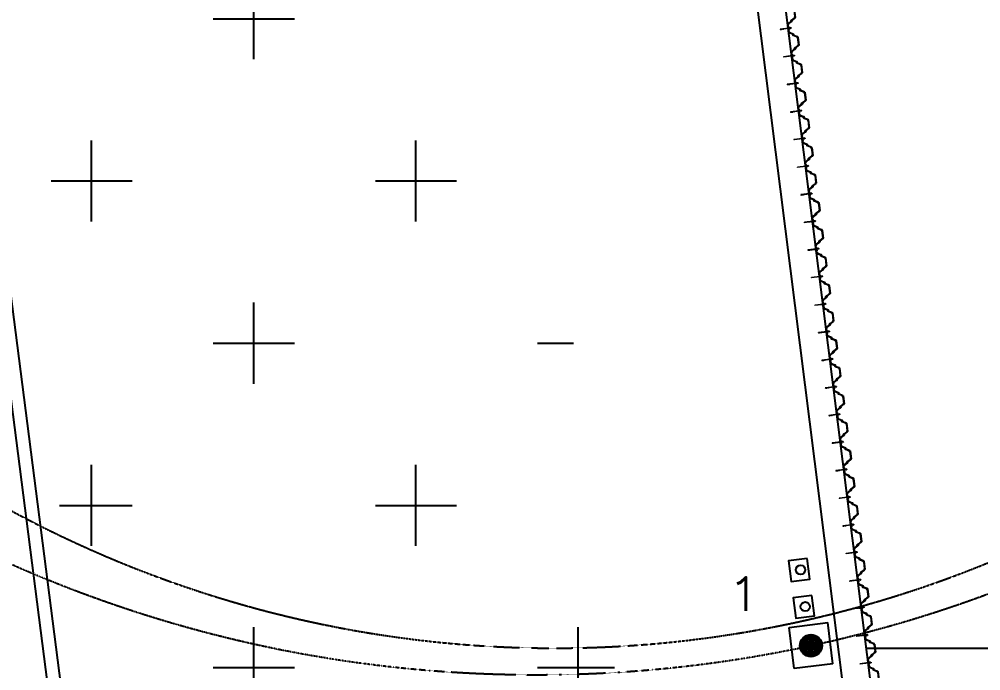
# Model space of a CAD drawing. Header units: inches. Extents: x 2621776591 to 2623670951, y 363331607 to 364354604.
# Drawn here: x 2622190360 to 2622242236, y 363542658 to 363577801 of the extents above; entities that cross this region are included whole.
import ezdxf

# ---------------------------------------------------------------- set-up
doc = ezdxf.new("R2010")
doc.units = ezdxf.units.IN
doc.header["$MEASUREMENT"] = 0
for name, pattern in [('ACAD_ISO10W100', [18, 12, -3, 0, -3]), ('BORDERX2', [3.5, 1, -0.5, 1, -0.5, 0, -0.5]), ('CENTER', [2, 1.25, -0.25, 0.25, -0.25]), ('HIDDEN', [0.375, 0.25, -0.125])]:
    doc.linetypes.add(name, pattern=pattern)
for name, color, linetype in [('_PRD', 7, 'Continuous'), ('BOLLARD', 1, 'Continuous'), ('Bollard Nos.', 7, 'Continuous'), ('BREAKWATER', 2, 'Continuous'), ('CAPSTAN', 1, 'Continuous'), ('DIM', 8, 'Continuous'), ('PIER', 7, 'Continuous'), ('SHEETPILE', 9, 'Continuous')]:
    doc.layers.add(name, color=color, linetype=linetype)
doc.layers.add('CRANE', color=7, linetype='Continuous', true_color=0x7f3f7f)
doc.styles.add('ROMANS', font='romans')
pattern_1 = [(345, (493164.8837858685, 2793723.272402522), (0.00246525140460151, 0.009200443495403375), [])]

# ---------------------------------------------------------------- blocks, each defined once
blk = doc.blocks.new('AU25D')
at = {"color": 7}
for p, q in [((-17.75, 10.5), (-17.75, 3.000437081158451)), ((-8.25, 9.5), (-8.25, 7.870285842249359)), ((6.545248191543577, -6.787101521733347), (-7.257391819077383, 5.64085136581707)), ((-5.75, 22.5), (17.85288811077771, 22.5)), ((-5.25, 12.5), (15.13794479972966, 12.5)), ((22.71786163413707, -18.04792223050753), (20.11312721772992, 7.997553924336897)), ((32.39452791679468, -14.31602513385769), (29.79332591397724, 11.6941294184071)), ((717.6054720832016, -14.31602513385769), (720.2066740860191, 11.6941294184071)), ((727.2821383658611, -18.04792223050571), (729.8868727822683, 7.997553924336897)), ((755.7499999999983, 22.5), (732.1471118892205, 22.5)), ((755.2499999999982, 12.5), (734.8620552002667, 12.5)), ((756.5452481915428, 6.787101521733347), (742.7426081809216, -5.64085136581707)), ((743.4547518084528, -6.787101521733347), (757.2573918190737, 5.64085136581707)), ((749.8497159067965, 10.5), (755.1199999999982, 10.5)), ((758.2499999999982, 9.5), (758.2499999999982, 7.870285842249359)), ((767.7499999999982, 10.5), (767.7499999999982, 3.000437081158451)), ((772.7178616341342, 18.04792223050571), (770.113127217729, -7.997553924336897)), ((776.0411521251635, 28.22840040445408), (884.4516152983097, 212.6682477956328)), ((782.3945279167938, 14.31602513385769), (779.7933259139763, -11.6941294184071)), ((785.7178184078231, 24.49650330780605), (873.3022127351968, 173.5047433868967)), ((906.0042368972807, 225), (1343.995763102714, 225)), ((937.9600775321112, 210.4999999999999), (1312.039922467884, 210.4999999999999)), ((1473.958847874833, 28.22840040445589), (1365.548384701686, 212.6682477956328)), ((1464.282181592173, 24.49650330780605), (1376.697787264799, 173.5047433868967)), ((1467.605472083202, 14.31602513385769), (1470.20667408602, -11.6941294184071)), ((1477.282138365861, 18.04792223050753), (1479.886872782267, -7.997553924336897)), ((1493.454751808453, 6.787101521733347), (1507.257391819074, -5.64085136581707)), ((1500.150284093199, 10.5), (1494.879999999998, 10.5)), ((-0.150284093202572, -10.5), (5.119999999998981, -10.5)), ((26.04115212516444, -28.22840040445589), (134.4516152983105, -212.6682477956328)), ((35.71781840782387, -24.49650330780605), (123.3022127351978, -173.5047433868967)), ((593.9957631027154, -225), (156.0042368972826, -225)), ((562.0399224678858, -210.4999999999999), (187.9600775321123, -210.4999999999999)), ((723.9588478748318, -28.22840040445408), (615.5483847016857, -212.6682477956328)), ((714.2821815921725, -24.49650330780605), (626.6977872648002, -173.5047433868967)), ((732.2499999999983, -10.5), (732.2499999999983, -3.000437081158451)), ((741.7499999999982, -9.5), (741.7499999999982, -7.870285842249359)), ((744.2499999999983, -22.5), (767.8528881107759, -22.5)), ((744.7499999999983, -12.5), (765.1379447997286, -12.5)), ((750.1502840931988, -10.5), (744.8799999999992, -10.5)), ((1505.749999999998, -22.5), (1482.14711188922, -22.5)), ((1505.249999999998, -12.5), (1484.862055200267, -12.5)), ((1508.249999999998, -9.5), (1508.249999999998, -7.870285842249359)), ((1517.749999999998, -10.5), (1517.749999999998, -3.000437081158451))]:
    blk.add_line(p, q, dxfattribs=at)
at = {"color": 4, "linetype": 'ACAD_ISO10W100'}
for p, q in [((5, 0), (-5, 0)), ((0, 5), (0, -5)), ((754.9999999999983, 0), (744.9999999999982, 0)), ((749.9999999999983, 5), (749.9999999999983, -5)), ((749.9999999999983, 5), (749.9999999999983, -5)), ((749.9999999999983, -5), (749.9999999999983, 5)), ((1494.999999999998, 0), (1504.999999999998, 0)), ((1499.999999999998, -5), (1499.999999999998, 5))]:
    blk.add_line(p, q, dxfattribs=at)
at = {"color": 7}
for centre, radius, start, end in [((-5.75, 10.5), 12, 90, 180), ((-7.75, 3.000437081158451), 10, 180, 220.5383065500835), ((-5.25, 9.5), 3, 90, 180), ((-5.25, 7.870285842249359), 3, 180, 227.9999999999919), ((15.13794479972966, 7.5), 5, 5.710999999998601, 90), ((17.85288811077771, 10.5), 12, 5.71099999999212, 90), ((732.1471118892205, 10.5), 12, 90, 174.2890000000078), ((734.8620552002667, 7.5), 5, 90, 174.2889999999949), ((742.2499999999982, -3.000437081158451), 10, 139.4616934499115, 180), ((749.8497159067965, -9.5), 20, 90, 139.4616934499065), ((755.1199999999982, 8.3700000000008), 2.129999999999999, 311.9999999999939, 90), ((755.2499999999982, 9.5), 3, 0, 90), ((755.7499999999983, 10.5), 12, 0, 90), ((755.2499999999982, 7.870285842249359), 3, 311.9999999999896, 0), ((757.7499999999982, 3.000437081158451), 10, 319.4616934499165, 0), ((797.5937737241346, 15.56015260882122), 25, 149.5537447587004, 174.2890000000013), ((807.2704400067951, 11.8282555121732), 25, 149.5537447587004, 174.2890000000013), ((937.9600775321112, 135.4999999999999), 75, 90, 149.5537447587004), ((906.0042368972807, 200), 25, 90, 149.5537447587004), ((1312.039922467884, 135.4999999999999), 75, 30.44625524129958, 90), ((1343.995763102714, 200), 25, 30.44625524129958, 90), ((1442.729559993201, 11.8282555121732), 25, 5.710999999998601, 30.44625524129958), ((1452.40622627586, 15.56015260882304), 25, 5.710999999998601, 30.44625524129958), ((1494.879999999998, 8.3700000000008), 2.129999999999999, 90, 228.000000000006), ((1500.150284093199, -9.5), 20, 40.53830655009346, 90), ((1507.749999999998, -3.000437081158451), 10, 0, 40.53830655008851), ((-0.150284093202572, 9.5), 20, 220.5383065500934, 270), ((5.119999999998981, -8.3700000000008), 2.129999999999999, 270, 48.000000000006), ((47.59377372413654, -15.56015260882304), 25, 185.7109999999986, 210.4462552412996), ((57.27044000679597, -11.8282555121732), 25, 185.7109999999986, 210.4462552412996), ((187.9600775321123, -135.4999999999999), 75, 210.4462552412996, 270), ((156.0042368972826, -200), 25, 210.4462552412996, 270), ((562.0399224678858, -135.4999999999999), 75, 270, 329.5537447587004), ((593.9957631027154, -200), 25, 270, 329.5537447587004), ((692.7295599932022, -11.8282555121732), 25, 329.5537447587004, 354.2890000000014), ((702.4062262758616, -15.56015260882122), 25, 329.5537447587004, 354.2890000000014), ((744.2499999999983, -10.5), 12, 180, 270), ((744.7499999999983, -7.870285842249359), 3, 131.999999999994, 180), ((744.7499999999983, -9.5), 3, 180, 270), ((744.8799999999992, -8.3700000000008), 2.129999999999999, 132.0000000000264, 270), ((750.1502840931988, 9.5), 20, 270, 319.4616934499114), ((765.1379447997286, -7.5), 5, 270, 354.2890000000014), ((767.8528881107759, -10.5), 12, 270, 354.2890000000078), ((1482.14711188922, -10.5), 12, 185.7109999999921, 270), ((1484.862055200267, -7.5), 5, 185.7109999999986, 270), ((1505.249999999998, -9.5), 3, 270, 0), ((1505.749999999998, -10.5), 12, 270, 0), ((1505.249999999998, -7.870285842249359), 3, 0, 48.000000000006)]:
    blk.add_arc(centre, radius, start, end, dxfattribs=at)
blk = doc.blocks.new('A$C571E2E11')
at = {"lineweight": 0}
h = blk.add_hatch(dxfattribs=at)
h.set_pattern_fill('ANSI31', color=9, scale=0.003, angle=300.0000000000001, style=0)
h.set_pattern_definition(pattern_1)
h.paths.add_polyline_path([(0.2716404456037787, 0.3856941267379241), (0.2506788047461647, 0.3993179890130572), (-2.621090970910376e-07, 0.0136238019913435), (0.02096137840999291, -6.053596735333121e-08)])
h = blk.add_hatch(dxfattribs=at)
h.set_pattern_fill('ANSI31', color=9, scale=0.003, angle=300.0000000000001, style=0)
h.set_pattern_definition(pattern_1)
h.paths.add_polyline_path([(0.3479340741760097, 0.5030793133191764), (0.3269724333658814, 0.5167031758464873), (0.3160733437398449, 0.4999338635243475), (0.3370349846663885, 0.486310001462698)])
at = {"color": 9, "lineweight": 0}
for points in [[(0.2506788048194721, 0.3993179891258478), (-2.621090970933437e-07, 0.0136238019913435)], [(-2.621090970933437e-07, 0.0136238019913435), (0.0209613784099929, -6.05359673500061e-08)], [(0.2716404455131851, 0.385694126598537), (0.0209613784099929, -6.05359673500061e-08)], [(0.1882121523376554, 0.4637708188965917), (0.1773130625369959, 0.4470015065744519)], [(0.1773130623623729, 0.4470015065744519), (0.345006188028492, 0.3380106091499329)], [(0.1882121520466171, 0.4637708188965917), (0.2615778943873011, 0.4160873014479876)], [(0.3055925235385075, 0.5067457943223417), (0.2510970743605867, 0.4228992322459817)], [(0.3160733437398449, 0.4999338635243475), (0.2615778946201317, 0.4160873014479876)], [(0.2615778943873011, 0.4160873014479876), (0.3559052777709439, 0.3547799214720726)], [(0.3370349844335578, 0.4863100009970367), (0.2825395353138447, 0.4024634389206767)], [(0.3475158047513105, 0.4794980701990426), (0.2930203555733897, 0.3956515081226826)], [(0.3055925235967152, 0.5067457943223417), (0.3475158047513105, 0.4794980701990426)], [(0.3269724335987121, 0.5167031758464873), (0.3160733437980525, 0.4999338635243475)], [(0.3269724333658814, 0.5167031758464873), (0.3479340744088404, 0.5030793133191764)], [(0.3479340741178021, 0.5030793133191764), (0.3370349843753502, 0.4863100009970367)], [(0.355905277596321, 0.3547799214720726), (0.3450061878538691, 0.3380106091499329)]]:
    blk.add_lwpolyline(points, dxfattribs=at)
for centre, start, end in [((0.3094053858807415, 0.4877261077978209), 61.35633697594447, 134.1300096689532), ((0.3285864314215355, 0.4752595301708123), 339.8268834078098, 52.60055610081844)]:
    blk.add_arc(centre, 0.01391010253357776, start, end, dxfattribs=at)
blk = doc.blocks.new('SHEETPILE')
at = {"color": 9, "xscale": 0.0009999999659256785, "yscale": 0.0009999999659256785, "zscale": 0.0009999999659256785, "rotation": 326.9660295775478}
for p in [(518.8312005532789, -337.1021378831938), (520.0887220212608, -337.9198419554159), (521.3462434699177, -338.737546059303), (522.6037649376667, -339.5552501324564), (523.8612864042516, -340.3729542074725), (525.118807871535, -341.1906582824886), (526.3763293395168, -342.0083623547107), (527.6338507881737, -342.8260664585978), (528.8913722554571, -343.6437705336139), (530.148893723439, -344.461474605836), (531.4064151720959, -345.2791787097231), (532.6639366393792, -346.0968827838078), (533.9214581071283, -346.9145868569613), (535.1789795737131, -347.7322909319773), (536.4365010409965, -348.5499950069934), (537.6940225089784, -349.3676990792155), (538.9515439576353, -350.1854031831026), (540.2090654253843, -351.003107256256), (541.4665868919692, -351.8208113312721), (542.7241083592526, -352.6385154062882), (543.9816298272344, -353.4562194785103), (545.2391512758913, -354.2739235823974), (546.4966727436404, -355.0916276555508), (547.7541942102253, -355.9093317305669), (549.0117156775086, -356.727035805583)]:
    blk.add_blockref('AU25D', p, dxfattribs=at)
at = {"color": 9, "lineweight": 30, "rotation": 359.9875883989228}
for p in [(520.0271065125125, -338.6931896386668, -3.553102663916239e-05), (521.2846279611695, -339.5108937425539, -3.553102798573609e-05), (522.5421494289185, -340.3285978157073, -3.553102774791286e-05), (523.7996708955034, -341.1463018907234, -3.553102816088155e-05), (525.0571923627867, -341.9640059657395, -3.553102811910289e-05), (526.3147138307686, -342.7817100379616, -3.55310276225769e-05), (527.5722352794255, -343.5994141418487, -3.553102896915061e-05), (528.8297567467089, -344.4171182168648, -3.553102564451891e-05), (530.0872782146907, -345.2348222890869, -3.553102514799294e-05), (531.3447996633477, -346.052526392974, -3.553102647045585e-05), (532.6050776874763, -346.8720229193568, -3.55310223335966e-05), (533.85984259838, -347.6879345402122, -3.553102295299473e-05), (535.1173640649649, -348.5056386152282, -3.553102336596342e-05), (536.3748855322483, -349.3233426902443, -3.553102332418476e-05), (537.6324070002302, -350.1410467624664, -3.553102282765877e-05), (538.8899284488871, -350.9587508663535, -3.553102417423248e-05), (540.1474499166361, -351.7764549395069, -3.553102456309042e-05), (541.404971383221, -352.594159014523, -3.55310249760591e-05), (542.6624928505043, -353.4118630895391, -3.553102493428044e-05), (543.9200143184862, -354.2295671617612, -3.553102443775446e-05), (545.1775357671431, -355.0472712656483, -3.553102578432816e-05), (546.4350572348922, -355.8649753388017, -3.553102596429238e-05), (547.692578701477, -356.6826794138178, -3.553102637726106e-05), (548.9501001687604, -357.5003834888339, -3.55310263354824e-05)]:
    blk.add_blockref('A$C571E2E11', p, dxfattribs=at)
blk = doc.blocks.new('A$C3b4efab6')
at = {"layer": '_PRD', "color": 8, "ltscale": 20000}
for points in [[(-298685.8875751151, -610695.0031056034), (-328595.8749531992, -610762.0847127098, -0.3779625774620555), (-339232.9143591467, -601423.4881670354), (-358592.1636916655, -450502.333224619)], [(-298687.4575191704, -609995.0048661244), (-328597.444897254, -610062.086473231, -0.3779625774623285), (-338538.6032205671, -601334.4261501662), (-357882.1485165535, -450535.6969944884)]]:
    blk.add_lwpolyline(points, format="xyb", dxfattribs=at)
blk = doc.blocks.new('CAPSTAN')
at = {"layer": 'CAPSTAN', "ltscale": 100}
for p, q in [((492475.8680020208, 2793342.229591734), (492475.9884371068, 2793342.114039582)), ((492475.8763099508, 2793342.238250736), (492475.9967450364, 2793342.122698584)), ((492475.9524978902, 2793342.132322761), (492475.9769908707, 2793342.157850748)), ((492475.9797313311, 2793342.310493438), (492476.0467789462, 2793342.157648657)), ((492475.9907205133, 2793342.315314005), (492476.0577681293, 2793342.162469225)), ((492476.1139154918, 2793342.34247991), (492476.1173682474, 2793342.175611734)), ((492476.1259129238, 2793342.342728155), (492476.1293656789, 2793342.175859978)), ((492476.2501261863, 2793342.3206815), (492476.1894584303, 2793342.165194096)), ((492476.2613053676, 2793342.31631963), (492476.2006376116, 2793342.160832226)), ((492476.3676265688, 2793342.248416821), (492476.2520744172, 2793342.127981735)), ((492476.3762855702, 2793342.240108891), (492476.2607334186, 2793342.119673806)), ((492475.7736906875, 2793341.98787809), (492475.9405588633, 2793341.991330845)), ((492475.7739389325, 2793341.975880657), (492475.9408071083, 2793341.979333413)), ((492475.801104838, 2793341.852685678), (492475.9539496177, 2793341.919733294)), ((492475.8030830235, 2793342.109225227), (492475.9512247457, 2793342.051423595)), ((492475.8059254047, 2793341.841696495), (492475.9587701848, 2793341.908744112)), ((492475.8083236704, 2793342.120061529), (492475.9555866159, 2793342.062602776)), ((492475.8781681065, 2793341.738275117), (492475.9937202581, 2793341.858710202)), ((492475.8868271075, 2793341.729967187), (492476.0023792596, 2793341.850402272)), ((492475.9281253773, 2793341.882537269), (492475.9139136481, 2793341.914934972)), ((492475.9931483092, 2793341.662064377), (492476.0538160652, 2793341.817551781)), ((492476.00432749, 2793341.657702507), (492476.0649952465, 2793341.813189912)), ((492476.128540752, 2793341.635655853), (492476.1250879969, 2793341.802524029)), ((492476.1405381844, 2793341.635904098), (492476.1370854289, 2793341.802772274)), ((492476.2637331644, 2793341.663070004), (492476.1966855479, 2793341.815914784)), ((492476.274722347, 2793341.66789057), (492476.2076747306, 2793341.82073535)), ((492476.378143725, 2793341.740133272), (492476.2577086398, 2793341.855685424)), ((492476.3864516551, 2793341.748792273), (492476.2660165695, 2793341.864344425)), ((492476.448528362, 2793342.136687316), (492476.2956835413, 2793342.069639793)), ((492476.454354465, 2793341.855113475), (492476.2988670603, 2793341.915781231)), ((492476.4533489221, 2793342.125698131), (492476.3005041014, 2793342.058650608)), ((492476.4587163352, 2793341.866292656), (492476.3032289306, 2793341.926960412)), ((492476.4805147438, 2793342.00250335), (492476.313646568, 2793341.999050595)), ((492476.4807629888, 2793341.990505918), (492476.3138948129, 2793341.987053163))]:
    blk.add_line(p, q, dxfattribs=at)
at = {"layer": 'CAPSTAN', "linetype": 'HIDDEN', "ltscale": 100}
for p, q in [((492475.962155961, 2793342.225504563), (492476.0348183238, 2793342.121482405)), ((492476.0651541348, 2793342.270686231), (492476.0924778483, 2793342.146775606)), ((492476.1776023149, 2793342.273012954), (492476.1554275905, 2793342.148078131)), ((492476.2824541084, 2793342.23208393), (492476.2140087378, 2793342.12523984)), ((492476.3635393973, 2793342.154262881), (492476.2595172389, 2793342.081600518)), ((492475.8434058889, 2793342.03956748), (492475.9683407107, 2793342.017392756)), ((492475.8457326116, 2793341.9271193), (492475.9696432366, 2793341.954443013)), ((492475.890914279, 2793341.824121127), (492475.9949364369, 2793341.896783489)), ((492476.0398756042, 2793341.85225543), (492475.9714302341, 2793341.745411339)), ((492476.0768513619, 2793341.705371054), (492476.0990260858, 2793341.830305877)), ((492476.189299542, 2793341.707697777), (492476.1619758289, 2793341.831608403)), ((492476.2922977153, 2793341.752879445), (492476.2196353525, 2793341.856901603)), ((492476.4087210647, 2793342.051264707), (492476.2848104397, 2793342.023940994)), ((492476.4110477879, 2793341.938816528), (492476.2861129656, 2793341.960991251))]:
    blk.add_line(p, q, dxfattribs=at)
at = {"layer": 'CAPSTAN', "linetype": 'HIDDEN', "ltscale": 5}
for p, q in [((492476.0467789462, 2793342.157648657), (492476.0784814386, 2793342.085378221)), ((492476.0577681293, 2793342.162469225), (492476.0894706212, 2793342.090198788)), ((492476.1173682474, 2793342.175611734), (492476.1190008326, 2793342.096710538)), ((492476.1293656789, 2793342.175859978), (492476.1309982641, 2793342.096958783)), ((492476.1894584303, 2793342.165194096), (492476.160772562, 2793342.091674133)), ((492476.2006376116, 2793342.160832226), (492476.1719517428, 2793342.087312263)), ((492475.9405589146, 2793341.991330846), (492476.0194600588, 2793341.99296343)), ((492475.9408071083, 2793341.979333413), (492476.0197083037, 2793341.980965998)), ((492475.9512247927, 2793342.051423577), (492476.0247447086, 2793342.022737728)), ((492475.9539496177, 2793341.919733294), (492476.0262200544, 2793341.951435787)), ((492475.9555866159, 2793342.062602776), (492476.0291065788, 2793342.033916908)), ((492475.9587701848, 2793341.908744112), (492476.031040621, 2793341.940446604)), ((492475.9884371618, 2793342.11403953), (492476.0453830888, 2793342.059402424)), ((492475.9937202581, 2793341.858710202), (492476.0483574164, 2793341.915656184)), ((492475.9967450364, 2793342.122698584), (492476.0536910184, 2793342.068061425)), ((492476.0023793168, 2793341.850402332), (492476.0570197231, 2793341.9073517)), ((492476.0538160875, 2793341.817551838), (492476.082501933, 2793341.891071744)), ((492476.0649952465, 2793341.813189912), (492476.0936811147, 2793341.886709874)), ((492476.1250879969, 2793341.802524029), (492476.1234554118, 2793341.881425224)), ((492476.1370854289, 2793341.802772274), (492476.1354528437, 2793341.88167347)), ((492476.1966855479, 2793341.815914784), (492476.164983056, 2793341.88818522)), ((492476.2076747306, 2793341.82073535), (492476.1759722382, 2793341.893005786)), ((492476.2520744172, 2793342.127981735), (492476.1974372584, 2793342.071035753)), ((492476.2577086398, 2793341.855685424), (492476.2007626579, 2793341.910322582)), ((492476.2607334186, 2793342.119673806), (492476.2060962599, 2793342.062727823)), ((492476.2660165695, 2793341.864344425), (492476.2090705875, 2793341.918981584)), ((492476.2956835413, 2793342.069639793), (492476.2234130856, 2793342.037937345)), ((492476.2988670603, 2793341.915781231), (492476.225347098, 2793341.944467099)), ((492476.3005041014, 2793342.058650608), (492476.2282336461, 2793342.02694816)), ((492476.3032289306, 2793341.926960412), (492476.2297089677, 2793341.95564628)), ((492476.313646568, 2793341.999050595), (492476.2347453726, 2793341.99741801)), ((492476.3138948129, 2793341.987053163), (492476.2349936175, 2793341.985420577))]:
    blk.add_line(p, q, dxfattribs=at)
at = {"layer": 'CAPSTAN', "ltscale": 100}
for centre, radius in [((492476.1269587339, 2793341.98877221), 0.6000093629341573), ((492476.1272268384, 2793341.989192004), 0.5400000000004657), ((492476.1272268384, 2793341.989192004), 0.5300000000004657), ((492476.1272268384, 2793341.989192004), 0.4478174057775177), ((492476.1272268384, 2793341.989192004), 0.4378174057775177), ((492475.9978827308, 2793342.174358749), 0.02662675184011459), ((492475.9978827308, 2793342.174358749), 0.01462675184011459), ((492476.0785887102, 2793342.209761617), 0.02662675184011459), ((492476.0785887102, 2793342.209761617), 0.01462675184011459), ((492476.1666994039, 2793342.211584761), 0.02662675184011459), ((492476.1666994039, 2793342.211584761), 0.01462675184011459), ((492476.2488007573, 2793342.179550624), 0.02662675184011459), ((492476.2488007573, 2793342.179550624), 0.01462675184011459), ((492475.9048340814, 2793342.028664569), 0.02662675184011459), ((492475.906657225, 2793341.940553876), 0.02662675184011459), ((492475.9048340814, 2793342.028664569), 0.01462675184011459), ((492475.906657225, 2793341.940553876), 0.01462675184011459), ((492475.9368682187, 2793342.110765923), 0.02662675184011459), ((492475.9420600929, 2793341.859847896), 0.02662675184011459), ((492475.9368682187, 2793342.110765923), 0.01462675184011459), ((492475.9420600929, 2793341.859847896), 0.01462675184011459), ((492476.0056529189, 2793341.798833384), 0.02662675184011459), ((492476.0056529189, 2793341.798833384), 0.01462675184011459), ((492476.0877542724, 2793341.766799247), 0.02662675184011459), ((492476.0877542724, 2793341.766799247), 0.01462675184011459), ((492476.1758649666, 2793341.76862239), 0.02662675184011459), ((492476.1758649666, 2793341.76862239), 0.01462675184011459), ((492476.2565709455, 2793341.804025258), 0.02662675184011459), ((492476.2565709455, 2793341.804025258), 0.01462675184011459), ((492476.3123935838, 2793342.118536111), 0.02662675184011459), ((492476.3175854576, 2793341.867618085), 0.02662675184011459), ((492476.3123935838, 2793342.118536111), 0.01462675184011459), ((492476.3175854576, 2793341.867618085), 0.01462675184011459), ((492476.3477964513, 2793342.037830132), 0.02662675184011459), ((492476.3496195949, 2793341.949719438), 0.02662675184011459), ((492476.3477964513, 2793342.037830132), 0.01462675184011459), ((492476.3496195949, 2793341.949719438), 0.01462675184011459)]:
    blk.add_circle(centre, radius, dxfattribs=at)
at = {"layer": 'CAPSTAN', "linetype": 'CENTER', "ltscale": 0.1}
blk.add_circle((492476.1272268384, 2793341.989192004), 0.2258685941878706, dxfattribs=at)
at = {"layer": 'CAPSTAN', "ltscale": 100}
for centre, radius, start, end in [((492476.1786290803, 2793341.956363588), 0.4263840725396379, 140.2885530439329, 153.3325057154659), ((492475.8596940916, 2793342.220932733), 0.012, 46.18536979241191, 139.1004130238983), ((492475.8846178809, 2793342.246909737), 0.012, 133.270319100245, 226.1853697924119), ((492476.1272268384, 2793341.989192004), 0.3659456681706011, 116.6004206594476, 133.270319100245), ((492475.9687421485, 2793342.305672871), 0.012, 23.68536562012968, 116.6004206594476), ((492476.0017096964, 2793342.320134572), 0.012, 110.770305039378, 203.6853656201297), ((492476.1272268384, 2793341.989192004), 0.3659456681706011, 94.1004176308398, 110.770305039378), ((492476.0412843553, 2793342.155238374), 0.006, 297.3652423566776, 23.68536562012968), ((492476.0632627201, 2793342.164879508), 0.006, 203.6853656201297, 290.0055051910141), ((492476.1272268384, 2793341.989192004), 0.1809692691262811, 94.86523349451373, 110.0055051910141), ((492476.1019180599, 2793342.342231665), 0.012, 1.185370705450826, 94.1004176308398), ((492476.1113695311, 2793342.175487611), 0.006, 274.8652334945137, 1.185370705450826), ((492476.1379103553, 2793342.3429764), 0.012, 88.27031262850228, 181.1853707054509), ((492476.1353643951, 2793342.175984101), 0.006, 181.1853707054509, 267.5055015218633), ((492476.1272268384, 2793341.989192004), 0.1809692691262811, 72.36523499927242, 87.50550152186324), ((492476.1272268384, 2793341.989192004), 0.3659456681706011, 71.60041925672901, 88.27031262850228), ((492476.1838688394, 2793342.167375031), 0.006, 252.3652349992724, 338.6853644191065), ((492476.2062272015, 2793342.158651291), 0.006, 158.6853644191065, 245.0054924779295), ((492476.1272268384, 2793341.989192004), 0.1809692691262811, 49.86523730608182, 65.00549247792938), ((492476.2389470055, 2793342.32504337), 0.012, 338.6853644191065, 71.60041925672901), ((492476.2724845489, 2793342.311957761), 0.012, 65.77032382272799, 158.6853644191065), ((492476.1272268384, 2793341.989192004), 0.3659456681706011, 49.10041469507286, 65.77032382272799), ((492476.3589675678, 2793342.256724751), 0.012, 316.1853692592424, 49.10041469507286), ((492476.3849445716, 2793342.231800961), 0.012, 43.2703201539295, 136.1853692592425), ((492476.1272268384, 2793341.989192004), 0.3659456681706011, 26.60038025055389, 43.2703201539295), ((492476.4437078019, 2793342.147676501), 0.012, 293.6853389452394, 26.60038025055389), ((492475.7734424425, 2793341.999875521), 0.012, 178.2703215782857, 271.1853636345888), ((492476.1272268384, 2793341.989192004), 0.3659456681706011, 162.9876765933628, 178.2703215782857), ((492475.7741871774, 2793341.963883226), 0.012, 91.18536363458878, 184.1004129040439), ((492476.1272268384, 2793341.989192004), 0.3659456681706011, 184.1004129040439, 200.7703181083251), ((492475.7958132403, 2793342.090593259), 0.02, 68.68536709975928, 162.9876769806729), ((492475.7962842709, 2793341.86367486), 0.012, 200.7703181083251, 293.6853656201297), ((492475.8155934537, 2793342.138693498), 0.02, 153.332505329447, 248.6853676035243), ((492475.8107459713, 2793341.830707313), 0.012, 113.6853656201297, 206.6004169190656), ((492476.1272268384, 2793341.989192004), 0.3659456681706011, 206.6004169190656, 223.2703201539295), ((492475.8695091051, 2793341.746583046), 0.012, 223.2703201539295, 316.1853692592424), ((492475.8954861085, 2793341.721659257), 0.012, 136.1853692592425, 229.1004146950728), ((492476.1272268384, 2793341.989192004), 0.3659456681706011, 229.1004146950728, 245.770323822728), ((492475.9404347409, 2793341.997329561), 0.006, 271.1853636345888, 357.5055046877624), ((492475.9409312308, 2793341.973334697), 0.006, 4.865233208795498, 91.18536363458878), ((492476.1272268384, 2793341.989192004), 0.1809692691262811, 162.3652395044468, 177.5055046877624), ((492476.1272268384, 2793341.989192004), 0.1809692691262811, 184.8652332087955, 200.0054993901689), ((492475.9490438108, 2793342.045834004), 0.006, 342.3652395044468, 68.68537144431602), ((492475.9515393348, 2793341.925227885), 0.006, 293.6853656201297, 20.0054993901689), ((492475.9577675508, 2793342.068192367), 0.006, 248.685371444316, 335.005504027689), ((492475.9611804681, 2793341.90324952), 0.006, 27.36523569298371, 113.6853656201297), ((492476.1272268384, 2793341.989192004), 0.1809692691262811, 139.865241940509, 155.005504027689), ((492476.1272268384, 2793341.989192004), 0.1809692691262811, 207.3652356929837, 222.5055009078588), ((492475.9819691279, 2793341.666426247), 0.012, 245.770323822728, 338.6853644191065), ((492475.9842831418, 2793342.109710082), 0.006, 319.865241940509, 46.18536979241191), ((492475.9893907574, 2793341.862864166), 0.006, 316.1853692592424, 42.5055009078588), ((492476.0008990015, 2793342.127028084), 0.006, 226.1853697924119, 312.5055062525234), ((492476.0067087603, 2793341.846248307), 0.006, 49.86523730608182, 136.1853692592425), ((492476.0155066713, 2793341.653340637), 0.012, 158.6853644191065, 251.600419256729), ((492476.1272268384, 2793341.989192004), 0.1809692691262811, 117.3652423566776, 132.5055062525234), ((492476.1272268384, 2793341.989192004), 0.1809692691262811, 229.8652373060819, 245.0054924779295), ((492476.1272268384, 2793341.989192004), 0.3659456681706011, 251.600419256729, 268.2703126285023), ((492476.0482264752, 2793341.819732717), 0.006, 338.6853644191065, 65.00549247792938), ((492476.0705848373, 2793341.811008977), 0.006, 72.36523499927242, 158.6853644191065), ((492476.1272268384, 2793341.989192004), 0.1809692691262811, 252.3652349992724, 267.5055015218633), ((492476.1165433205, 2793341.635407608), 0.012, 268.2703126285023, 1.185370705450826), ((492476.1190892807, 2793341.802399906), 0.006, 1.185370705450826, 87.50550152186324), ((492476.1430841452, 2793341.802896396), 0.006, 94.86523349451373, 181.1853707054509), ((492476.1525356164, 2793341.636152343), 0.012, 181.1853707054509, 274.1004176308398), ((492476.1272268384, 2793341.989192004), 0.1809692691262811, 274.8652334945137, 290.0055051910141), ((492476.1272268384, 2793341.989192004), 0.3659456681706011, 274.1004176308398, 290.7703050393779), ((492476.1911909566, 2793341.8135045), 0.006, 23.685368954491, 110.0055051910141), ((492476.2131693219, 2793341.823145634), 0.006, 117.3652423566776, 203.685368954491), ((492476.1272268384, 2793341.989192004), 0.1809692691262811, 297.3652423566776, 312.5055062525234), ((492476.247744916, 2793342.1321357), 0.006, 229.8652373060819, 316.1853692592424), ((492476.2535546748, 2793341.851355923), 0.006, 46.18536979241191, 132.5055062525234), ((492476.2527439813, 2793341.658249436), 0.012, 290.7703050393779, 23.685368954491), ((492476.2650629184, 2793342.115519841), 0.006, 136.1853692592425, 222.5055009078588), ((492476.1272268384, 2793341.989192004), 0.1809692691262811, 27.36519904266602, 42.5055009078588), ((492476.2701705345, 2793341.868673926), 0.006, 139.865241940509, 226.1853697924119), ((492476.1272268384, 2793341.989192004), 0.1809692691262811, 319.865241940509, 335.005504027689), ((492476.2857115297, 2793341.672711138), 0.012, 203.685368954491, 296.6004206594476), ((492476.2932732608, 2793342.075134386), 0.006, 207.365199042666, 293.6853389452394), ((492476.1272268384, 2793341.989192004), 0.3659456681706011, 296.6004206594476, 313.270319100245), ((492476.2966861259, 2793341.91019164), 0.006, 68.68537144431602, 155.005504027689), ((492476.3029143815, 2793342.053156015), 0.006, 113.6853389452395, 200.0054661589137), ((492476.1272268384, 2793341.989192004), 0.1809692691262811, 4.865233208795498, 20.00546615891369), ((492476.3054098655, 2793341.932550003), 0.006, 162.3652395044468, 248.685371444316), ((492476.1272268384, 2793341.989192004), 0.1809692691262811, 342.3652395044468, 357.5055046877624), ((492476.313522446, 2793342.005049311), 0.006, 184.8652332087955, 271.1853636345888), ((492476.3140189354, 2793341.981054447), 0.006, 91.18536363458878, 177.5055046877624), ((492476.3698357954, 2793341.731474271), 0.012, 313.270319100245, 46.18536979241191), ((492476.3947595847, 2793341.757451274), 0.012, 226.1853697924119, 319.1004130238983), ((492476.1272268384, 2793341.989192004), 0.3659456681706011, 319.1004130238983, 335.7703219741148), ((492476.4581694822, 2793342.114708945), 0.012, 20.77028151581561, 113.6853389452395), ((492476.4499925952, 2793341.843934294), 0.012, 335.7703219741148, 68.68537144431602), ((492476.463078205, 2793341.877471837), 0.012, 248.685371444316, 341.6004076868002), ((492476.1272268384, 2793341.989192004), 0.3659456681706011, 4.10041290404388, 20.77028151581561), ((492476.1272268384, 2793341.989192004), 0.3659456681706011, 341.6004076868002, 358.2703215782857), ((492476.4802664989, 2793342.014500782), 0.012, 271.1853636345888, 4.10041290404388), ((492476.4810112338, 2793341.978508486), 0.012, 358.2703215782857, 91.18536363458878)]:
    blk.add_arc(centre, radius, start, end, dxfattribs=at)
at = {"layer": 'CAPSTAN', "linetype": 'HIDDEN', "ltscale": 5}
for start, end in [(161.87505747615, 177.9956909554569), (184.375052360236, 200.4956862575935), (139.3750429757874, 155.4956742190973), (206.8750510179579, 222.9956831456944), (116.8750576839094, 132.9956841841998), (229.3750490442426, 245.4956778246014), (94.37504261140901, 110.4956857508696), (251.8750506555147, 267.9956849288286), (71.8750506555147, 87.99568492882855), (274.375042611409, 290.4956857508696), (49.3750490442426, 65.49567782460142), (296.8750576839093, 312.9956841841998), (26.87501435522395, 42.99568314569443), (319.3750429757874, 335.4956742190973), (4.375052360236007, 20.49564967802898), (341.87505747615, 357.9956909554568)]:
    blk.add_arc((492476.1272268384, 2793341.989192004), 0.1078327521066491, start, end, dxfattribs=at)
blk = doc.blocks.new('A$C6b66f7a2')
at = {"layer": 'BOLLARD'}
for points in [[(2622232870.938174, 363548709.4195091), (2622231868.916859, 363548582.7179551), (2622232008.790357, 363547476.526107), (2622233010.811672, 363547603.2276612)], [(2622233121.541724, 363546725.1821367), (2622232119.520409, 363546598.4805827), (2622232259.393907, 363545492.2887346), (2622233261.415222, 363545618.9902888)]]:
    blk.add_lwpolyline(points, close=True, dxfattribs=at)
for centre in [(2622232514.271789, 363548102.3813394), (2622232514.271789, 363548102.3813394), (2622232764.875339, 363546118.143967), (2622232764.875339, 363546118.143967)]:
    blk.add_circle(centre, 250, dxfattribs=at)
at = {"layer": 'CAPSTAN'}
for p, q in [((2622231891.069253, 363544991.1108949), (2622233982.473998, 363545255.1004717)), ((2622234262.548815, 363543036.259604), (2622233982.473998, 363545255.1004717)), ((2622232171.144518, 363542772.270041), (2622231891.069253, 363544991.1108952)), ((2622234262.548823, 363543036.259536), (2622232171.144518, 363542772.270041))]:
    blk.add_line(p, q, dxfattribs=at)
blk.add_circle((2622233076.899774, 363544012.9672797), 599.9999999999995, dxfattribs=at)
at = {"layer": 'CAPSTAN', "xscale": 1000, "yscale": 1000, "zscale": 1000, "rotation": 310.2404331345686}
blk.add_blockref('CAPSTAN', (171824570.4116597, -1065018325.820279), dxfattribs=at)
at = {"layer": 'Bollard Nos.', "style": 'ROMANS', "width": 1.200000000953674}
blk.add_text('1', height=1800, dxfattribs=at).set_placement((2622228546.00862, 363545895.0686407))
blk = doc.blocks.new('A$Cf8f52d6a')
h = blk.add_hatch()
h.set_pattern_fill('CROSS', color=190, scale=35000)
h.set_pattern_definition([(0, (-2621516680.139141, -363862179.5052117), (8750, 8750), [4375, -13125]), (90, (-2621514492.639141, -363864367.0052117), (-8749.999999999998, 8750), [4375, -13125])])
h.paths.add_polyline_path([(41725.98507356644, -330565.7370127439), (0, 0), (-29008.87305164337, -3661.673514306545), (-10701.31254959106, -146413.587638557), (-5938.21416425705, -155638.1142347455), (-4284.154000759125, -168532.8637120128), (-6564.820395469666, -178660.9218712449), (12920.60696601868, -330565.7370128036)])

msp = doc.modelspace()

# ---------------------------------------------------------------- linework, layer by layer
at = {"layer": 'BREAKWATER'}
msp.add_line((2622236109.200523, 363543885.4515681), (2622525258.081097, 363543885.4515688), dxfattribs=at)
at = {"layer": 'CRANE', "color": 82, "linetype": 'BORDERX2', "true_color": 0x33cc00}
msp.add_circle((2622218250.860192, 363612427.43252, -2.182787284255018e-08), 70000.01147389402, dxfattribs=at)
at = {"layer": 'CRANE', "color": 82, "linetype": 'HIDDEN', "ltscale": 3, "true_color": 0x33cc00}
msp.add_arc((2622219242.798184, 363605546.0643103, -2.182787284255018e-08), 61666.37746929043, 187.1869384985586, 7.186938498558635, dxfattribs=at)
at = {"layer": 'PIER'}
for p, q in [((2622237748.669151, 363530591.0374553), (2622154131.963377, 364193027.6195066)), ((2622236260.414062, 363530403.1809692), (2622152831.814672, 364191349.5842687))]:
    msp.add_line(p, q, dxfattribs=at)

# ---------------------------------------------------------------- block references
at = {"color": 190}
msp.add_blockref('A$Cf8f52d6a', (2622182171.517826, 363862179.5052117), dxfattribs=at)
at = {"layer": 'DIM'}
for name, p in [('A$C6b66f7a2', (0, 0)), ('A$C3b4efab6', (2622532343.773451, 364133909.7426225))]:
    msp.add_blockref(name, p, dxfattribs=at)
at = {"layer": 'SHEETPILE', "color": 10, "linetype": 'Continuous', "xscale": 999.9999629246952, "yscale": 999.99999995941, "zscale": 999.9999999999998, "rotation": 310.2281254504237}
msp.add_blockref('SHEETPILE', (2622154131.963378, 364193027.6195066, -1.587643645023506e-09), dxfattribs=at)

doc.saveas('drawing.dxf')
